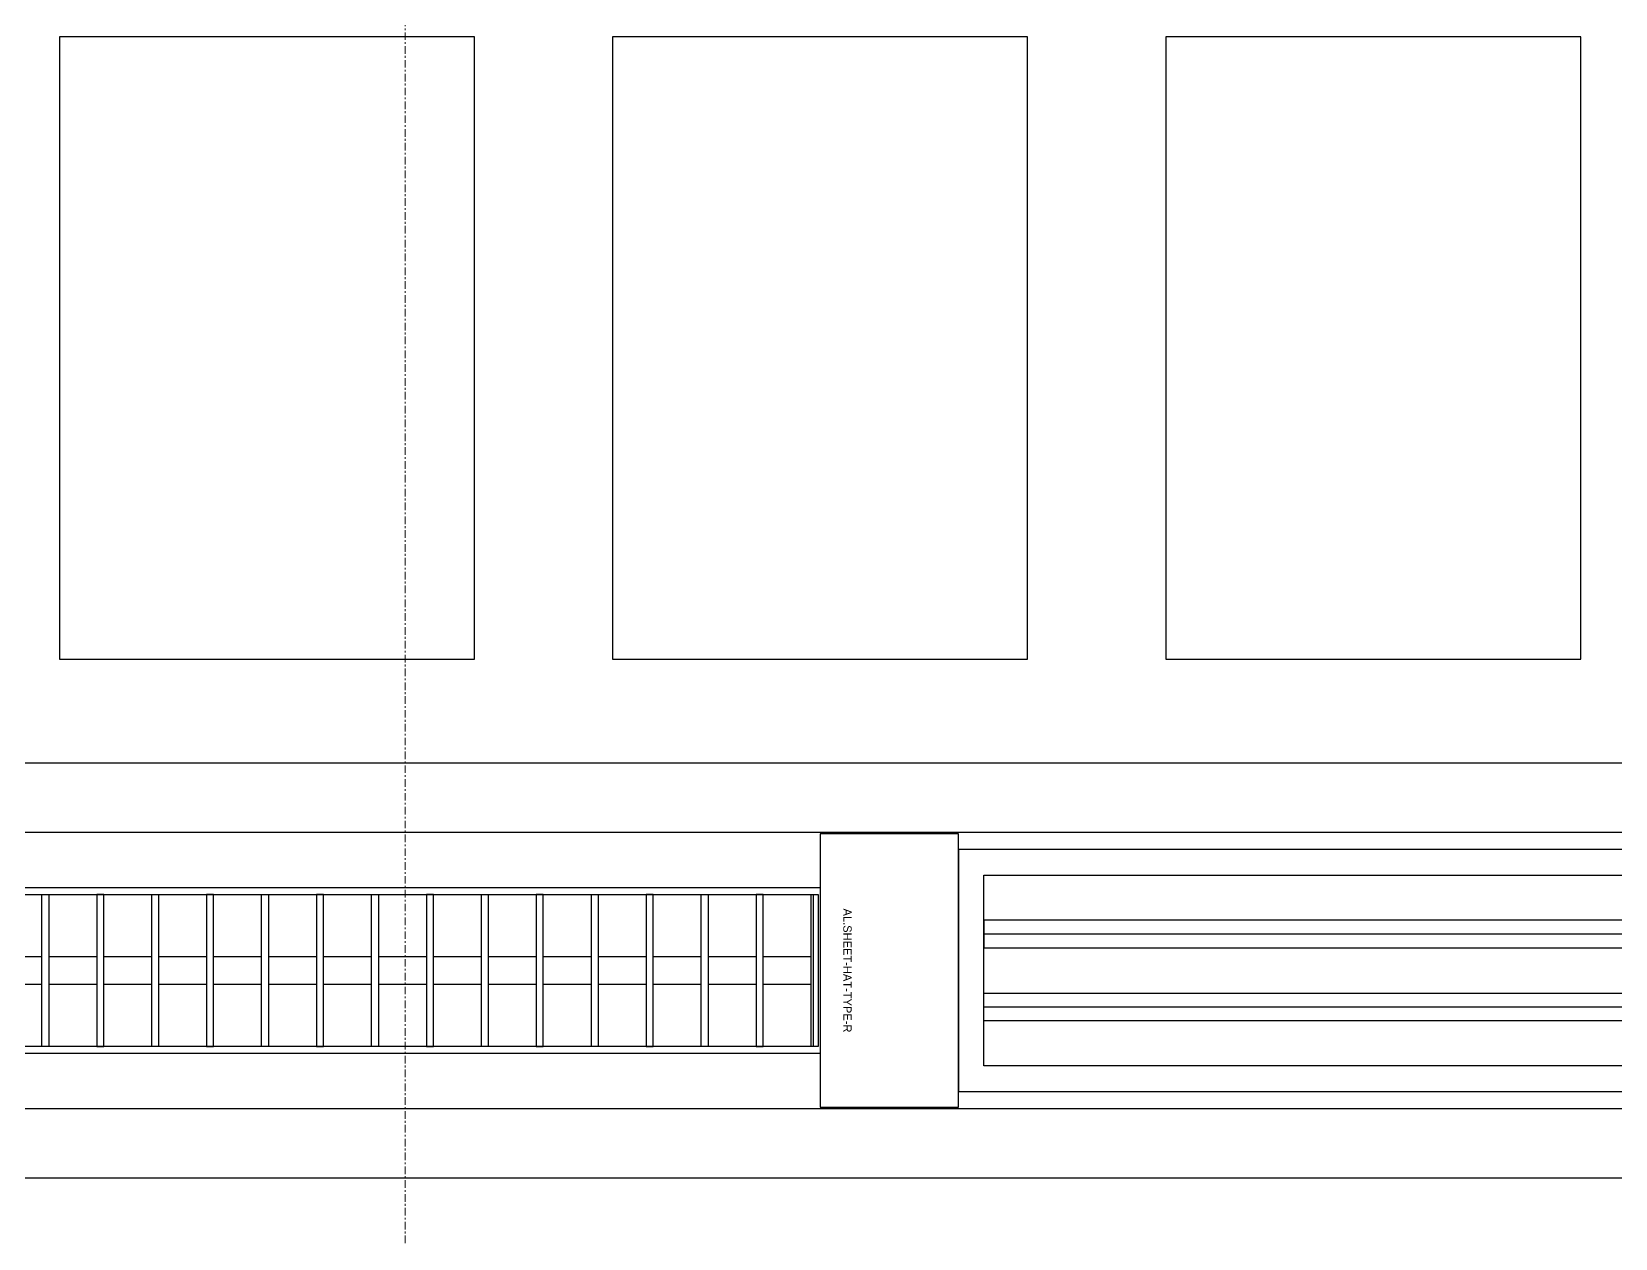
# Model space of a CAD drawing. Header units: millimetres. Extents: x -853228 to -744682, y -17776 to 32484.
# Drawn here: x -790552 to -789407, y 6918 to 7790 of the extents above; entities that cross this region are included whole.
import ezdxf
from ezdxf.enums import TextEntityAlignment as Align
from ezdxf.xclip import XClip

# ---------------------------------------------------------------- set-up
doc = ezdxf.new("R2010")
doc.units = ezdxf.units.MM
doc.header["$XCLIPFRAME"] = 0
doc.linetypes.add('DPA_Grid _ Level 100', pattern=[10, 5.5, -1.6, 1.3, -1.6])
for name, color, linetype in [('000 - WIPEOUT', 250, 'Continuous'), ('001 - ASCESSORIES', 251, 'Continuous'), ('008 - LIGHTING', 1, 'Continuous'), ('A04_TUBE SERIES', 2, 'Continuous'), ('A11_ALU.SOLID SHEET', 2, 'Continuous')]:
    doc.layers.add(name, color=color, linetype=linetype)
doc.layers.add('S-GRID', color=251, linetype='Continuous', lineweight=9)

# ---------------------------------------------------------------- blocks, each defined once
blk = doc.blocks.new('*U393')
at = {"layer": 'S-GRID', "linetype": 'DPA_Grid _ Level 100'}
blk.add_line((11400, -21354.7), (11400, 16961.2), dxfattribs=at)
blk = doc.blocks.new('*U627')
at = {"color": 1}
blk.add_wipeout([(600, -60), (-600, -60), (-600, 60), (600, 60)], dxfattribs=at).dxf.layer = '000 - WIPEOUT'
at = {"layer": '001 - ASCESSORIES', "color": 0}
blk.add_lwpolyline([(600, -60), (-600, -60), (-600, 60), (600, 60)], close=True, dxfattribs=at)
at = {"layer": '001 - ASCESSORIES'}
for points in [[(595, -55), (-595, -55), (-595, 55), (595, 55)], [(42.2, -55), (37.2, -55), (37.2, 55), (42.2, 55)], [(77, -55), (82, -55), (82, 55), (77, 55)], [(121.7, -55), (116.7, -55), (116.7, 55), (121.7, 55)], [(156.4, -55), (161.4, -55), (161.4, 55), (156.4, 55)], [(201.2, -55), (196.2, -55), (196.2, 55), (201.2, 55)], [(235.9, -55), (240.9, -55), (240.9, 55), (235.9, 55)], [(280.6, -55), (275.6, -55), (275.6, 55), (280.6, 55)], [(315.4, -55), (320.4, -55), (320.4, 55), (315.4, 55)], [(360.1, -55), (355.1, -55), (355.1, 55), (360.1, 55)], [(394.8, -55), (399.8, -55), (399.8, 55), (394.8, 55)], [(439.6, -55), (434.6, -55), (434.6, 55), (439.6, 55)], [(474.3, -55), (479.3, -55), (479.3, 55), (474.3, 55)], [(519, -55), (514, -55), (514, 55), (519, 55)], [(553.8, -55), (558.8, -55), (558.8, 55), (553.8, 55)], [(598.5, -55), (593.5, -55), (593.5, 55), (598.5, 55)]]:
    blk.add_lwpolyline(points, close=True, dxfattribs=at)
for points in [[(2.5, 10), (37.2, 10)], [(42.2, 10), (77, 10)], [(82, 10), (116.7, 10)], [(121.7, 10), (156.4, 10)], [(161.4, 10), (196.2, 10)], [(201.2, 10), (235.9, 10)], [(240.9, 10), (275.6, 10)], [(280.6, 10), (315.4, 10)], [(320.4, 10), (355.1, 10)], [(360.1, 10), (394.8, 10)], [(399.8, 10), (434.6, 10)], [(439.6, 10), (474.3, 10)], [(479.3, 10), (514, 10)], [(519, 10), (553.8, 10)], [(558.8, 10), (593.5, 10)], [(2.5, -10), (37.2, -10)], [(42.2, -10), (77, -10)], [(82, -10), (116.7, -10)], [(121.7, -10), (156.4, -10)], [(161.4, -10), (196.2, -10)], [(201.2, -10), (235.9, -10)], [(240.9, -10), (275.6, -10)], [(280.6, -10), (315.4, -10)], [(320.4, -10), (355.1, -10)], [(360.1, -10), (394.8, -10)], [(399.8, -10), (434.6, -10)], [(439.6, -10), (474.3, -10)], [(479.3, -10), (514, -10)], [(519, -10), (553.8, -10)], [(558.8, -10), (593.5, -10)]]:
    blk.add_lwpolyline(points, dxfattribs=at)
blk = doc.blocks.new('*U629')
at = {"layer": '001 - ASCESSORIES', "color": 0, "linetype": 'ByBlock'}
blk.add_lwpolyline([(800, 87.5), (-800, 87.5), (-800, -87.5), (800, -87.5)], close=True, dxfattribs=at)
at = {"layer": '001 - ASCESSORIES', "linetype": 'ByBlock'}
for points in [[(-781.5, 69), (781.5, 69), (781.5, -69), (-781.5, -69)], [(781.5, 36.3), (-781.5, 36.3), (-781.5, 16.3), (781.5, 16.3)], [(-781.5, -16.3), (781.5, -16.3), (781.5, -36.3), (-781.5, -36.3)]]:
    blk.add_lwpolyline(points, close=True, dxfattribs=at)
for points in [[(781.5, 26.3), (-781.5, 26.3)], [(-781.5, -26.3), (781.5, -26.3)]]:
    blk.add_lwpolyline(points, dxfattribs=at)
blk = doc.blocks.new('*U635')
blk.add_attdef('EXTR.OVL-LENGTH_', (-25, -59.1), '', height=5)
blk.add_wipeout([(-25, 0), (25, 0), (25, 7597), (-25, 7597)]).dxf.layer = '000 - WIPEOUT'
at = {"layer": 'A04_TUBE SERIES', "color": 0}
blk.add_lwpolyline([(-25, 0), (25, 0), (25, 7597), (-25, 7597)], close=True, dxfattribs=at)
blk = doc.blocks.new('*U636')
blk.add_attdef('EXTR.OVL-LENGTH_', (-25, -59.1), '', height=5)
blk.add_wipeout([(-25, 0), (25, 0), (25, 7597), (-25, 7597)]).dxf.layer = '000 - WIPEOUT'
at = {"layer": 'A04_TUBE SERIES', "color": 0}
blk.add_lwpolyline([(-25, 0), (25, 0), (25, 7597), (-25, 7597)], close=True, dxfattribs=at)
blk = doc.blocks.new('*U903')
at = {"color": 3}
for points in [[(-225, 750), (225, 750), (225, 450), (-225, 450)], [(-225, 350), (225, 350), (225, 50), (-225, 50)], [(-225, -50), (225, -50), (225, -350), (-225, -350)]]:
    blk.add_wipeout(points, dxfattribs=at).dxf.layer = '000 - WIPEOUT'
at = {"layer": 'A11_ALU.SOLID SHEET', "color": 0, "linetype": 'ByBlock'}
for points in [[(-225, 450), (225, 450), (225, 750), (-225, 750)], [(-225, 50), (225, 50), (225, 350), (-225, 350)], [(-225, -350), (225, -350), (225, -50), (-225, -50)]]:
    blk.add_lwpolyline(points, close=True, dxfattribs=at)
blk = doc.blocks.new('*U894')
at = {"layer": 'A11_ALU.SOLID SHEET', "color": 0}
blk.add_lwpolyline([(100, -98.8), (100, 98.8), (0, 98.8), (0, -98.8)], close=True, dxfattribs=at)
at = {"layer": 'Defpoints', "color": 250}
blk.add_point((0, 0), dxfattribs=at)
blk.add_text('AL.SHEET-HAT-TYPE-R', height=6, rotation=270, dxfattribs=at).set_placement((15, 0), align=Align.BOTTOM_CENTER)
blk = doc.blocks.new('*U986')
at = {"layer": '008 - LIGHTING'}
blk.add_blockref('*U629', (-44400, 3532.5), dxfattribs=at)
at = {"layer": 'A11_ALU.SOLID SHEET', "linetype": 'ByBlock', "rotation": 90}
blk.add_blockref('*U903', (-45100, 3982.5), dxfattribs=at)
at = {"layer": 'A11_ALU.SOLID SHEET', "color": 1}
blk.add_blockref('*U894', (-45300, 3532.5), dxfattribs=at)
at = {"layer": '008 - LIGHTING'}
blk.add_blockref('*U627', (-45900, 3532.5), dxfattribs=at)
at = {"layer": 'A04_TUBE SERIES', "linetype": 'ByBlock', "rotation": 270}
for name, p in [('*U635', (-49147, 3657.5)), ('*U636', (-49147, 3407.5))]:
    blk.add_blockref(name, p, dxfattribs=at)

msp = doc.modelspace()

# ---------------------------------------------------------------- block references
ref = msp.add_blockref('*U986', (-744682.4, 3579))
XClip(ref).set_block_clipping_path([(-104690.1238047113, -9620.0077451946), (-34092.6543255158, 14393.0014498748)])

# ---------------------------------------------------------------- next in the draw order: linework, layer by layer
msp.add_spline([(-835882.4, 3579), (-801682.4, 12088.5), (-758836, 27096.5), (-744682.4, 3579)], degree=3)

# ---------------------------------------------------------------- next in the draw order: block references
msp.add_blockref('*U393', (-801682.4, 3579))

doc.saveas('drawing.dxf')
